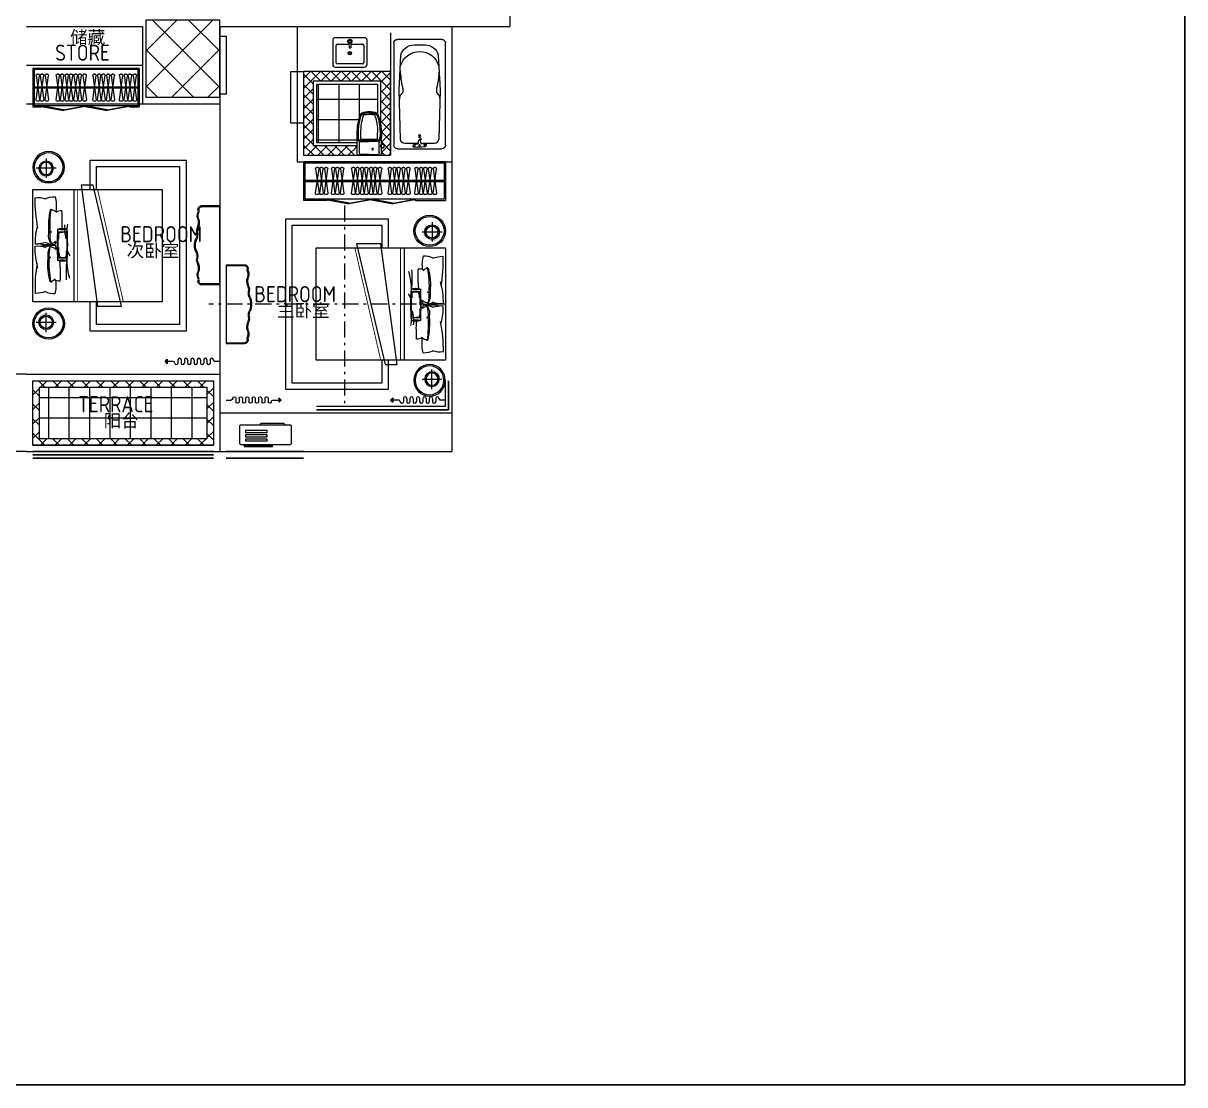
# Model space of a CAD drawing. Extents: x 25752 to 73233, y 27827 to 61602.
# Drawn here: x 55211 to 73233, y 27827 to 44307 of the extents above; entities that cross this region are included whole.
import ezdxf

# ---------------------------------------------------------------- set-up
doc = ezdxf.new("R2010")
doc.units = 0
doc.header["$LTSCALE"] = 1000
doc.header["$MEASUREMENT"] = 0
doc.linetypes.add('SMCENTER', pattern=[0.45, 0.25, -0.08, 0.04, -0.08])
for name, color, linetype, lineweight in [('DIM-CL', 13, 'SMCENTER', 5), ('DOTE', 1, 'Continuous', 5), ('家具', 34, 'Continuous', 9), ('看线', 5, 'Continuous', 9), ('配景图块－家具立面', 252, 'Continuous', 9), ('铺地', 8, 'Continuous', 5), ('陈设', 31, 'Continuous', 5)]:
    doc.layers.add(name, color=color, linetype=linetype, lineweight=lineweight)
for name, color, linetype in [('PUB_TEXT', 7, 'Continuous'), ('WINDOW', 4, 'Continuous'), ('栏杆', 55, 'Continuous'), ('窗帘', 8, 'Continuous')]:
    doc.layers.add(name, color=color, linetype=linetype)
doc.styles.get("Standard").update_dxf_attribs({"font": 'gbenor.shx', "bigfont": 'gbcbig.shx'})

# ---------------------------------------------------------------- blocks, each defined once
blk = doc.blocks.new('A$C18D436A6')
at = {"layer": '家具'}
for p, q in [((0, 744), (0, 56)), ((1644, 800), (56, 800)), ((1700, 56), (1700, 744)), ((246, 689), (789, 717)), ((477, 703), (496, 701)), ((496, 701), (515, 700)), ((515, 700), (534, 698)), ((534, 698), (553, 696)), ((553, 696), (572, 694)), ((572, 694), (590, 692)), ((590, 692), (606, 691)), ((606, 691), (621, 689)), ((621, 689), (634, 687)), ((634, 687), (646, 686)), ((646, 686), (656, 684)), ((656, 684), (665, 683)), ((665, 683), (673, 682)), ((673, 682), (680, 680)), ((680, 680), (687, 679)), ((687, 679), (693, 678)), ((693, 678), (699, 676)), ((699, 676), (705, 675)), ((705, 675), (710, 674)), ((710, 674), (716, 672)), ((716, 672), (722, 671)), ((722, 671), (727, 670)), ((727, 670), (733, 668)), ((733, 668), (739, 667)), ((739, 667), (745, 666)), ((745, 666), (751, 665)), ((751, 665), (758, 663)), ((758, 663), (764, 663)), ((764, 663), (771, 662)), ((771, 662), (777, 661)), ((777, 661), (783, 660)), ((783, 660), (788, 660)), ((788, 660), (794, 660)), ((789, 717), (1552, 696)), ((794, 660), (799, 660)), ((799, 660), (803, 660)), ((803, 660), (807, 661)), ((807, 661), (812, 661)), ((812, 661), (816, 662)), ((816, 662), (819, 663)), ((819, 663), (823, 665)), ((823, 665), (826, 666)), ((826, 666), (830, 668)), ((830, 668), (833, 670)), ((833, 670), (836, 672)), ((836, 672), (840, 674)), ((840, 674), (843, 676)), ((843, 676), (845, 679)), ((845, 679), (848, 681)), ((848, 681), (851, 683)), ((851, 683), (853, 686)), ((853, 686), (856, 688)), ((856, 688), (858, 691)), ((858, 691), (860, 693)), ((860, 693), (863, 695)), ((863, 695), (865, 697)), ((865, 697), (867, 699)), ((867, 699), (870, 701)), ((870, 701), (872, 702)), ((872, 702), (875, 704)), ((875, 704), (878, 705)), ((878, 705), (881, 706)), ((881, 706), (885, 707)), ((885, 707), (890, 708)), ((890, 708), (895, 709)), ((895, 709), (901, 710)), ((901, 710), (908, 711)), ((908, 711), (915, 712)), ((915, 712), (922, 713)), ((922, 713), (927, 714)), ((1615, 630), (1615, 422)), ((87, 316), (87, 484)), ((1610, 421), (1565, 414)), ((1610, 379), (1565, 386)), ((1615, 378), (1615, 310)), ((1629, 479), (1620, 430)), ((1629, 321), (1620, 370)), ((1668, 479), (1672, 433)), ((1668, 321), (1672, 367)), ((1615, 310), (1615, 170)), ((56, 0), (1644, 0)), ((789, 83), (246, 111)), ((477, 97), (496, 99)), ((496, 99), (515, 100)), ((515, 100), (534, 102)), ((534, 102), (553, 104)), ((553, 104), (572, 106)), ((572, 106), (590, 108)), ((590, 108), (606, 109)), ((606, 109), (621, 111)), ((621, 111), (634, 113)), ((634, 113), (646, 114)), ((646, 114), (656, 116)), ((656, 116), (665, 117)), ((665, 117), (673, 118)), ((673, 118), (680, 120)), ((680, 120), (687, 121)), ((687, 121), (693, 122)), ((693, 122), (699, 124)), ((699, 124), (705, 125)), ((705, 125), (710, 126)), ((710, 126), (716, 128)), ((716, 128), (722, 129)), ((722, 129), (727, 130)), ((727, 130), (733, 132)), ((733, 132), (739, 133)), ((739, 133), (745, 134)), ((745, 134), (751, 135)), ((751, 135), (758, 137)), ((758, 137), (764, 137)), ((764, 137), (771, 138)), ((771, 138), (777, 139)), ((777, 139), (783, 140)), ((783, 140), (788, 140)), ((788, 140), (794, 140)), ((1552, 104), (789, 83)), ((794, 140), (799, 140)), ((799, 140), (803, 140)), ((803, 140), (807, 139)), ((807, 139), (812, 139)), ((812, 139), (816, 138)), ((816, 138), (819, 137)), ((819, 137), (823, 135)), ((823, 135), (826, 134)), ((826, 134), (830, 132)), ((830, 132), (833, 130)), ((833, 130), (836, 128)), ((836, 128), (840, 126)), ((840, 126), (843, 124)), ((843, 124), (845, 121)), ((845, 121), (848, 119)), ((848, 119), (851, 117)), ((851, 117), (853, 114)), ((853, 114), (856, 112)), ((856, 112), (858, 109)), ((858, 109), (860, 107)), ((860, 107), (863, 105)), ((863, 105), (865, 103)), ((865, 103), (867, 101)), ((867, 101), (870, 99)), ((870, 99), (872, 98)), ((872, 98), (875, 96)), ((875, 96), (878, 95)), ((878, 95), (881, 94)), ((881, 94), (885, 93)), ((885, 93), (890, 92)), ((890, 92), (895, 91)), ((895, 91), (901, 90)), ((901, 90), (908, 89)), ((908, 89), (915, 88)), ((915, 88), (922, 87)), ((922, 87), (930, 86))]:
    blk.add_line(p, q, dxfattribs=at)
at = {"layer": '家具', "extrusion": (0, 0, -1)}
for centre, major_axis, ratio, start_param, end_param in [((56, 744), (-39.3, 39.3), 1, 5.497787, 7.068583), ((1644, 744), (-39.3, 39.3), 1, 0.785398, 2.356194), ((293, 489), (146, 146), 1, 3.903197, 5.265605), ((496, 400), (217, 217), 1, 2.629137, 5.235341), ((1548, 630), (47.1, 47.1), 1, -0.731818, 0.785398), ((1503, 400), (13.8, 13.8), 1, 0.785398, 7.068583), ((1503, 400), (-9.08, 9.08), 1, 2.356194491028735, 8.63937979820832), ((1565, 400), (-23.9, 23.9), 0.303715, 4.417527, 7.55912), ((1609, 432), (-7.86, 7.86), 1, 2.534465, 3.783051), ((1609, 369), (-7.86, 7.86), 1, 0.929338, 2.177924), ((1648, 479), (-22.6, 22.6), 0.479781, -1.123455, 2.018138), ((1648, 479), (9.87, 9.87), 1, 0.785398, 7.068583), ((1646, 400), (7.76, 7.76), 1, 0.785398, 7.068583), ((1340, 400), (236, 236), 1, 0.686314, 0.884483), ((293, 311), (146, 146), 1, 2.588377, 3.950784), ((1648, 321), (-22.6, 22.6), 0.479781, 2.018138, 5.159731), ((1648, 321), (9.87, 9.87), 1, 0.785398, 7.068583), ((56, 56), (-39.3, 39.3), 1, 3.926991, 5.497787), ((1548, 170), (-47.1, 47.1), 1, 2.356194, 3.873411), ((1644, 56), (-39.3, 39.3), 1, 2.356194, 3.926991)]:
    blk.add_ellipse(centre, major_axis=major_axis, ratio=ratio, start_param=start_param, end_param=end_param, dxfattribs=at)
blk = doc.blocks.new('dfdsf')
at = {"layer": '家具'}
for p, q in [((-6119, -27345), (-6119, -27726)), ((-5626, -27307), (-6081, -27307)), ((-5588, -27726), (-5588, -27345)), ((-6081, -27765), (-5626, -27765))]:
    blk.add_line(p, q, dxfattribs=at)
at = {"layer": '家具', "color": 8}
for p, q in [((-5872, -27364), (-5886, -27364)), ((-5867, -27351), (-5876, -27341)), ((-5867, -27377), (-5876, -27387)), ((-5870, -27392), (-5866, -27466)), ((-5854, -27345), (-5854, -27332)), ((-5854, -27383), (-5854, -27396)), ((-5837, -27392), (-5841, -27466)), ((-5831, -27341), (-5840, -27350)), ((-5831, -27387), (-5840, -27377)), ((-5835, -27364), (-5821, -27364)), ((-6068, -27695), (-6068, -27428)), ((-6049, -27409), (-5869, -27409)), ((-5866, -27466), (-5841, -27466)), ((-5838, -27409), (-5658, -27409)), ((-5639, -27428), (-5639, -27695)), ((-5658, -27714), (-6049, -27714))]:
    blk.add_line(p, q, dxfattribs=at)
for centre, radius in [((-5854, -27364), 32.3), ((-5854, -27364), 18.8), ((-5855, -27549), 25.4), ((-5855, -27549), 16)]:
    blk.add_circle(centre, radius, dxfattribs=at)
at = {"layer": '家具'}
for centre, start, end in [((-6081, -27345), 90, 180), ((-5626, -27345), 0, 90), ((-6081, -27726), 180, 270), ((-5626, -27726), 270, 0)]:
    blk.add_arc(centre, 38.1, start, end, dxfattribs=at)
at = {"layer": '家具', "color": 8}
for centre, start, end in [((-6049, -27428), 90, 180), ((-5658, -27428), 0, 90), ((-6049, -27695), 180, 270), ((-5658, -27695), 270, 0)]:
    blk.add_arc(centre, 19.1, start, end, dxfattribs=at)
blk = doc.blocks.new('A$C37A63D83')
at = {"layer": '家具', "color": 8}
for p, q in [((152, 636), (128, 636)), ((136, 660), (323, 660)), ((229, 660), (136, 660)), ((162, 636), (152, 636)), ((162, 636), (229, 636)), ((297, 636), (229, 636)), ((297, 636), (307, 636)), ((307, 636), (331, 636)), ((49, 230), (49, 316)), ((49, 230), (229, 230)), ((49, 230), (91, 212)), ((54, 279), (54, 280)), ((63, 275), (58, 275)), ((63, 253), (63, 275)), ((76, 36), (76, 198)), ((81, 235), (229, 235)), ((91, 212), (229, 212)), ((99, 250), (99, 356)), ((99, 221), (229, 221)), ((229, 247), (103, 247)), ((111, 247), (229, 247)), ((229, 247), (356, 247)), ((348, 247), (229, 247)), ((378, 235), (229, 235)), ((409, 230), (229, 230)), ((360, 221), (229, 221)), ((368, 212), (229, 212)), ((360, 250), (360, 356)), ((409, 230), (368, 212)), ((382, 36), (382, 198)), ((396, 253), (396, 275)), ((396, 275), (400, 275)), ((38, 172), (42, 172)), ((38, 118), (42, 118)), ((40, 153), (40, 162)), ((40, 137), (40, 146)), ((40, 121), (40, 130)), ((49, 125), (49, 165)), ((229, 14), (99, 14)), ((229, 14), (360, 14))]:
    blk.add_line(p, q, dxfattribs=at)
at = {"layer": '家具'}
for p, q in [((40, 170), (40, 275)), ((405, 279), (405, 280)), ((409, 230), (409, 316)), ((418, 23), (418, 275)), ((0, 125), (0, 165)), ((38, 172), (7, 172)), ((38, 118), (7, 118)), ((40, 23), (40, 122)), ((229, 0), (63, 0)), ((229, 0), (396, 0))]:
    blk.add_line(p, q, dxfattribs=at)
at = {"layer": '家具', "color": 8}
blk.add_circle((176, 95), 11.4, dxfattribs=at)
at = {"layer": '家具'}
for centre, radius, start, end in [((979, 321), 939, 160.4627, 171.8238), ((107, 630), 13.5, 147.2649, 160.4629), ((159, 597), 75.7, 123.7473, 147.2649), ((217, 423), 257, 87.121, 112.8427), ((242, 423), 257, 67.1573, 92.879), ((300, 597), 75.7, 32.7351, 56.2527), ((346, 630), 13.5, 21.3401, 45.0457), ((352, 630), 13.5, 19.5371, 32.7351), ((-520, 321), 939, 8.1773, 19.5371), ((7035, 15), 7000, 176.3999, 177.8752), ((-6576, 15), 7000, 2.1248, 3.6001), ((7, 165), 7.2, 90, 180), ((7, 125), 7.2, 180, 270), ((63, 23), 22.5, 180, 270), ((396, 23), 22.5, 270, 0)]:
    blk.add_arc(centre, radius, start, end, dxfattribs=at)
at = {"layer": '家具', "color": 8}
for centre, radius, start, end in [((824, 353), 776, 158.6599, 172.4763), ((942, 340), 881, 161.7059, 184.2897), ((933, 353), 834, 161.5027, 179.8181), ((113, 630), 13.5, 134.9543, 158.6599), ((347, 396), 344, 131.9223, 134.9543), ((130, 611), 25.3, 94.6124, 166.2529), ((138, 626), 34, 87.4207, 128.0687), ((159, 612), 18, 109.1813, 161.5027), ((214, 386), 250, 86.5925, 104.1516), ((245, 386), 250, 75.8484, 93.4075), ((300, 612), 18, 18.4973, 70.8187), ((-474, 353), 834, 0.1819, 18.4973), ((321, 626), 34, 51.9313, 92.5793), ((329, 611), 25.3, 13.7471, 85.3876), ((112, 396), 344, 45.0457, 48.0777), ((-483, 340), 881, 355.7103, 18.2941), ((-365, 353), 776, 7.5237, 21.3401), ((545, 367), 499, 169.8851, 189.9823), ((-86, 367), 499, 350.0177, 10.1149), ((58, 279), 4.5, 180, 270), ((81, 253), 18, 180, 270), ((99, 198), 22.5, 90, 180), ((103, 250), 3.6, 180, 270), ((356, 250), 3.6, 270, 0), ((360, 198), 22.5, 0, 90), ((378, 253), 18, 270, 0), ((400, 279), 4.5, 270, 0), ((42, 165), 7.2, 0, 90), ((42, 125), 7.2, 270, 0), ((99, 36), 22.5, 180, 270), ((360, 36), 22.5, 270, 0)]:
    blk.add_arc(centre, radius, start, end, dxfattribs=at)
blk = doc.blocks.new('rytwy')
at = {"layer": '家具'}
for p, q in [((137162, 4082), (139362, 4082)), ((137162, 4082), (137162, 3482)), ((137162, 4062), (139342, 4062)), ((137182, 4062), (137182, 3502)), ((139342, 4062), (139342, 3502)), ((139362, 4082), (139362, 3502)), ((137627, 3482), (137162, 3482)), ((137182, 3502), (139342, 3502)), ((137627, 3482), (137627, 3502)), ((138993, 3502), (138993, 3482)), ((138993, 3482), (139362, 3482)), ((139362, 3503), (139362, 3482))]:
    blk.add_line(p, q, dxfattribs=at)
at = {"layer": '家具', "color": 8}
for p, q in [((137351, 3595), (137297, 3970)), ((137351, 3970), (137297, 3595)), ((137317, 3992), (137332, 3992)), ((137426, 3595), (137372, 3970)), ((137426, 3970), (137372, 3595)), ((137392, 3992), (137406, 3992)), ((137499, 3595), (137445, 3970)), ((137499, 3970), (137445, 3595)), ((137465, 3992), (137479, 3992)), ((137564, 3595), (137510, 3970)), ((137564, 3970), (137510, 3595)), ((137530, 3992), (137544, 3992)), ((137637, 3595), (137583, 3970)), ((137637, 3970), (137583, 3595)), ((137603, 3992), (137617, 3992)), ((137764, 3595), (137710, 3970)), ((137764, 3970), (137710, 3595)), ((137730, 3992), (137744, 3992)), ((137839, 3595), (137785, 3970)), ((137839, 3970), (137785, 3595)), ((137804, 3992), (137819, 3992)), ((137912, 3595), (137858, 3970)), ((137912, 3970), (137858, 3595)), ((137878, 3992), (137892, 3992)), ((137977, 3595), (137923, 3970)), ((137977, 3970), (137923, 3595)), ((137942, 3992), (137957, 3992)), ((138050, 3595), (137996, 3970)), ((138050, 3970), (137996, 3595)), ((138016, 3992), (138030, 3992)), ((138203, 3595), (138149, 3970)), ((138203, 3970), (138149, 3595)), ((138169, 3992), (138183, 3992)), ((138277, 3595), (138223, 3970)), ((138277, 3970), (138223, 3595)), ((138242, 3992), (138257, 3992)), ((138341, 3595), (138287, 3970)), ((138341, 3970), (138287, 3595)), ((138307, 3992), (138321, 3992)), ((138415, 3595), (138361, 3970)), ((138415, 3970), (138361, 3595)), ((138380, 3992), (138395, 3992)), ((138479, 3595), (138425, 3970)), ((138479, 3970), (138425, 3595)), ((138445, 3992), (138459, 3992)), ((138553, 3595), (138499, 3970)), ((138553, 3970), (138499, 3595)), ((138518, 3992), (138533, 3992)), ((138617, 3595), (138563, 3970)), ((138617, 3970), (138563, 3595)), ((138583, 3992), (138597, 3992)), ((138790, 3595), (138737, 3970)), ((138790, 3970), (138737, 3595)), ((138756, 3992), (138771, 3992)), ((138864, 3595), (138810, 3970)), ((138864, 3970), (138810, 3595)), ((138830, 3992), (138844, 3992)), ((138928, 3595), (138874, 3970)), ((138928, 3970), (138874, 3595)), ((138894, 3992), (138909, 3992)), ((139038, 3595), (138984, 3970)), ((139038, 3970), (138984, 3595)), ((139004, 3992), (139018, 3992)), ((139111, 3595), (139057, 3970)), ((139111, 3970), (139057, 3595)), ((139077, 3992), (139092, 3992)), ((139176, 3595), (139122, 3970)), ((139176, 3970), (139122, 3595)), ((139142, 3992), (139156, 3992)), ((137182, 3792), (139342, 3792)), ((137182, 3772), (139342, 3772)), ((137317, 3572), (137332, 3572)), ((137392, 3572), (137406, 3572)), ((137465, 3572), (137479, 3572)), ((137530, 3572), (137544, 3572)), ((137603, 3572), (137617, 3572)), ((137730, 3572), (137744, 3572)), ((137804, 3572), (137819, 3572)), ((137878, 3572), (137892, 3572)), ((137942, 3572), (137957, 3572)), ((138016, 3572), (138030, 3572)), ((138169, 3572), (138183, 3572)), ((138242, 3572), (138257, 3572)), ((138307, 3572), (138321, 3572)), ((138380, 3572), (138395, 3572)), ((138445, 3572), (138459, 3572)), ((138518, 3572), (138533, 3572)), ((138583, 3572), (138597, 3572)), ((138756, 3572), (138771, 3572)), ((138830, 3572), (138844, 3572)), ((138894, 3572), (138909, 3572)), ((139004, 3572), (139018, 3572)), ((139077, 3572), (139092, 3572)), ((139142, 3572), (139156, 3572))]:
    blk.add_line(p, q, dxfattribs=at)
at = {"layer": '家具'}
for points in [[(137633, 3492), (137973, 3429), (137975, 3439), (137635, 3502)], [(138313, 3492), (137973, 3429), (137972, 3439), (138312, 3502)], [(138313, 3493), (138653, 3430), (138655, 3439), (138315, 3502)], [(138993, 3493), (138653, 3430), (138652, 3439), (138992, 3502)]]:
    blk.add_lwpolyline(points, close=True, dxfattribs=at)
at = {"layer": '家具', "color": 8}
for centre, start, end in [((137317, 3972), 90, 187.5946), ((137332, 3972), 352.4054, 90), ((137392, 3972), 90, 187.5946), ((137406, 3972), 352.4054, 90), ((137465, 3972), 90, 187.5946), ((137479, 3972), 352.4054, 90), ((137530, 3972), 90, 187.5946), ((137544, 3972), 352.4054, 90), ((137603, 3972), 90, 187.5946), ((137617, 3972), 352.4054, 90), ((137730, 3972), 90, 187.5946), ((137744, 3972), 352.4054, 90), ((137804, 3972), 90, 187.5946), ((137819, 3972), 352.4054, 90), ((137878, 3972), 90, 187.5946), ((137892, 3972), 352.4054, 90), ((137942, 3972), 90, 187.5946), ((137957, 3972), 352.4054, 90), ((138016, 3972), 90, 187.5946), ((138030, 3972), 352.4054, 90), ((138169, 3972), 90, 187.5946), ((138183, 3972), 352.4054, 90), ((138242, 3972), 90, 187.5946), ((138257, 3972), 352.4054, 90), ((138307, 3972), 90, 187.5946), ((138321, 3972), 352.4054, 90), ((138380, 3972), 90, 187.5946), ((138395, 3972), 352.4054, 90), ((138445, 3972), 90, 187.5946), ((138459, 3972), 352.4054, 90), ((138518, 3972), 90, 187.5946), ((138533, 3972), 352.4054, 90), ((138583, 3972), 90, 187.5946), ((138597, 3972), 352.4054, 90), ((138756, 3972), 90, 187.5946), ((138771, 3972), 352.4054, 90), ((138830, 3972), 90, 187.5946), ((138844, 3972), 352.4054, 90), ((138894, 3972), 90, 187.5946), ((138909, 3972), 352.4054, 90), ((139004, 3972), 90, 187.5946), ((139018, 3972), 352.4054, 90), ((139077, 3972), 90, 187.5946), ((139092, 3972), 352.4054, 90), ((139142, 3972), 90, 187.5946), ((139156, 3972), 352.4054, 90), ((137317, 3592), 172.4054, 270), ((137332, 3592), 270, 7.5946), ((137392, 3592), 172.4054, 270), ((137406, 3592), 270, 7.5946), ((137465, 3592), 172.4054, 270), ((137479, 3592), 270, 7.5946), ((137530, 3592), 172.4054, 270), ((137544, 3592), 270, 7.5946), ((137603, 3592), 172.4054, 270), ((137617, 3592), 270, 7.5946), ((137730, 3592), 172.4054, 270), ((137744, 3592), 270, 7.5946), ((137804, 3592), 172.4054, 270), ((137819, 3592), 270, 7.5946), ((137878, 3592), 172.4054, 270), ((137892, 3592), 270, 7.5946), ((137942, 3592), 172.4054, 270), ((137957, 3592), 270, 7.5946), ((138016, 3592), 172.4054, 270), ((138030, 3592), 270, 7.5946), ((138169, 3592), 172.4054, 270), ((138183, 3592), 270, 7.5946), ((138242, 3592), 172.4054, 270), ((138257, 3592), 270, 7.5946), ((138307, 3592), 172.4054, 270), ((138321, 3592), 270, 7.5946), ((138380, 3592), 172.4054, 270), ((138395, 3592), 270, 7.5946), ((138445, 3592), 172.4054, 270), ((138459, 3592), 270, 7.5946), ((138518, 3592), 172.4054, 270), ((138533, 3592), 270, 7.5946), ((138583, 3592), 172.4054, 270), ((138597, 3592), 270, 7.5946), ((138756, 3592), 172.4054, 270), ((138771, 3592), 270, 7.5946), ((138830, 3592), 172.4054, 270), ((138844, 3592), 270, 7.5946), ((138894, 3592), 172.4054, 270), ((138909, 3592), 270, 7.5946), ((139004, 3592), 172.4054, 270), ((139018, 3592), 270, 7.5946), ((139077, 3592), 172.4054, 270), ((139092, 3592), 270, 7.5946), ((139142, 3592), 172.4054, 270), ((139156, 3592), 270, 7.5946)]:
    blk.add_arc(centre, 20, start, end, dxfattribs=at)
blk = doc.blocks.new('retgqertgqwer')
at = {"layer": '陈设'}
h = blk.add_hatch(dxfattribs=at)
h.set_pattern_fill('DOTS', color=8, scale=157.35808, style=0)
h.set_pattern_definition([(270, (123323.228, -17399.964), (-10.3511467, -5.1755733), [0, -10.3511467])])
edge = h.paths.add_edge_path()
edge.add_ellipse((145413, -12956), major_axis=(-212, 212), ratio=1, start_angle=-37.6879, end_angle=-32.3813)
edge.add_ellipse((151086, -12464), major_axis=(-13, 5742), ratio=1, start_angle=87.8471, end_angle=91.8454, ccw=False)
edge.add_ellipse((145419, -11935), major_axis=(-236, 236), ratio=1, start_angle=122.6095, end_angle=129.5599)
edge.add_ellipse((146259, -12492), major_axis=(636, 636), ratio=1, start_angle=120.5964, end_angle=145.634)
edge = h.paths.add_edge_path()
edge.add_ellipse((145419, -11935), major_axis=(-236, 236), ratio=1, start_angle=142.5123, end_angle=147.3333)
edge.add_ellipse((141441, -12464), major_axis=(2868, 2868), ratio=1, start_angle=312.1605, end_angle=317.8644, ccw=False)
edge.add_ellipse((145413, -12956), major_axis=(-212, 212), ratio=1, start_angle=-60.0043, end_angle=-56.914)
edge.add_ellipse((143962, -12510), major_axis=(1075, 1075), ratio=1, start_angle=309.2793, end_angle=324.2117)
at = {"layer": '陈设', "linetype": 'Continuous'}
for p, q in [((145710, -13393), (145964, -11515)), ((146338, -11515), (145897, -13393)), ((145964, -11515), (146338, -11515)), ((144962, -11582), (144962, -13326)), ((146967, -11582), (144962, -11582)), ((145603, -11582), (145603, -13326)), ((146967, -13326), (146967, -11582)), ((144962, -13326), (146967, -13326)), ((145897, -13393), (145710, -13393))]:
    blk.add_line(p, q, dxfattribs=at)
at = {"layer": '陈设', "linetype": 'Continuous', "const_width": 13.4}
for points in [[(145657, -11582), (145657, -13326)], [(145964, -13326), (146365, -11582)]]:
    blk.add_lwpolyline(points, dxfattribs=at)
at = {"layer": '陈设'}
for centre, radius, start, end in [((147080, -11806), 2080, 177.3911, 190.2562), ((144986, -12269), 558, 72.1088, 88.3175), ((145285, -11948), 246, 85.9418, 121.1419), ((144760, -11841), 559, 352.5716, 14.2519), ((146526, -12167), 1311, 167.8101, 184.1782), ((146149, -12157), 955, 164.1523, 185.8658), ((145144, -12103), 234, 46.1351, 60.2564), ((145401, -12183), 283, 94.0055, 112.6452), ((143384, -12021), 2000, 354.4988, 3.4635), ((147304, -12049), 1823, 175.977, 185.4715), ((146849, -12278), 1359, 165.6108, 178.6725), ((146260, -12431), 1263, 165.0393, 180.6379), ((145518, -12302), 322, 171.6397, 203.4317), ((151086, -12464), 5742, 177.5887, 182.4113), ((145419, -12369), 162, 64.4578, 115.5369), ((145419, -11808), 421, 260.4483, 279.5465), ((141441, -12464), 4055, 356.5849, 3.4151), ((145199, -11908), 550, 248.4799, 248.4982), ((145043, -12148), 301, 261.1639, 292.7111), ((145291, -12121), 341, 245.2223, 272.631), ((145221, -12229), 33, 236.7439, 267.2171), ((145629, -12316), 413, 172.5992, 197.4476), ((145240, -12251), 24, 208.4301, 275.5644), ((145231, -12320), 114, 277.552, 322.3922), ((144680, -12313), 644, 346.6802, 352.0805), ((145396, -12241), 179, 241.9089, 253.2624), ((145419, -11935), 334, 257.4784, 282.4528), ((145696, -12423), 202, 140.4651, 174.4241), ((145707, -12530), 707, 175.5432, 197.6349), ((144986, -13033), 558, 72.1088, 88.3175), ((145154, -12863), 399, 78.5548, 105.4297), ((145199, -11908), 550, 257.8027, 273.9996), ((145285, -12712), 246, 85.9418, 121.1419), ((145415, -12603), 209, 145.7395, 192.4473), ((145532, -12610), 304, 154.5503, 188.6278), ((145156, -12692), 234, 46.1351, 60.2564), ((144760, -12605), 559, 10.009, 14.2519), ((145413, -12772), 283, 103.9578, 112.6452), ((146089, -12720), 632, 165.3562, 185.1777), ((146533, -12602), 1046, 177.4989, 190.0201), ((147424, -13177), 2427, 169.2238, 180.4702), ((146525, -12743), 1317, 175.8512, 191.5283), ((145233, -12623), 33, 236.7439, 267.2171), ((146918, -12764), 1690, 176.3374, 188.6018), ((145252, -12644), 24, 208.4301, 275.5644), ((145413, -12956), 300, 74.8235, 102.7689), ((145419, -13176), 475, 81.577, 98.4622), ((145419, -12550), 171, 245.8747, 294.1645), ((142559, -12833), 2853, 356.7235, 2.2652), ((145243, -12896), 114, 277.552, 322.3922), ((145408, -12818), 179, 241.9089, 270.0684), ((144680, -13065), 644, 346.6802, 7.4046), ((145043, -12899), 301, 261.1639, 292.7111), ((145291, -12872), 341, 245.2223, 272.631)]:
    blk.add_arc(centre, radius, start, end, dxfattribs=at)
at = {"layer": '陈设', "color": 8}
for centre, radius, start, end in [((145419, -11808), 425, 260.4483, 279.5465), ((145419, -11935), 330, 257.4784, 282.4528), ((145413, -12956), 296, 74.8235, 102.7689), ((145419, -13176), 479, 81.577, 98.4622)]:
    blk.add_arc(centre, radius, start, end, dxfattribs=at)
at = {"layer": '陈设'}
for points, knots in [([(145231, -11896), (145235, -11893), (145241, -11886), (145252, -11893), (145257, -11897), (145260, -11900)], [0, 0, 0, 0, 12.892248, 21.593346, 32.835114, 32.835114, 32.835114, 32.835114]), ([(145223, -12430), (145224, -12434), (145228, -12441), (145240, -12439), (145244, -12434), (145246, -12432)], [0, 0, 0, 0, 10.960058, 20.752304, 28.699542, 28.699542, 28.699542, 28.699542]), ([(145243, -12486), (145246, -12482), (145252, -12475), (145263, -12482), (145269, -12487), (145272, -12489)], [0, 0, 0, 0, 12.892248, 21.593346, 32.835114, 32.835114, 32.835114, 32.835114]), ([(145235, -13006), (145236, -13011), (145239, -13018), (145251, -13016), (145256, -13011), (145258, -13009)], [0, 0, 0, 0, 10.960058, 20.752304, 28.699542, 28.699542, 28.699542, 28.699542])]:
    blk.add_open_spline(points, degree=3, knots=knots, dxfattribs=at)
blk = doc.blocks.new('gui-13')
at = {"layer": '陈设', "color": 31}
for p, q in [((-851, 0), (851, 0)), ((-851, 0), (-851, -395)), ((851, 0), (851, -395))]:
    blk.add_line(p, q, dxfattribs=at)
at = {"layer": '陈设', "color": 8}
for p, q in [((-832, 0), (-832, -392)), ((832, 0), (832, -392))]:
    blk.add_line(p, q, dxfattribs=at)
at = {"layer": '陈设', "color": 31}
for centre, radius, start, end in [((-775, -395), 76, 179.9775, 297.9622), ((-638, -249), 236, 244.7424, 281.4576), ((-497, -771), 306, 72.2765, 108.0394), ((-461, -733), 260, 59.0009, 77.1514), ((-242, -728), 234, 67.5902, 111.3737), ((242, -728), 234, 68.6263, 112.4098), ((461, -733), 260, 102.8486, 120.9991), ((497, -771), 306, 71.9606, 107.7235), ((638, -249), 236, 258.5424, 295.2576), ((775, -395), 76, 242.0378, 0.0225), ((0, -176), 369, 245.4498, 294.5502)]:
    blk.add_arc(centre, radius, start, end, dxfattribs=at)
at = {"layer": '陈设', "color": 8}
for centre, radius, start, end in [((-772, -388), 60.9, 183.3748, 301.4929), ((-633, -232), 234, 242.9417, 289.8548), ((-491, -713), 268, 73.9479, 103.6165), ((-491, -796), 349, 61.2124, 77.7108), ((-237, -743), 267, 70.8722, 108.6815), ((0, -177), 348, 244.4926, 295.5074), ((237, -743), 267, 71.3185, 109.1278), ((491, -796), 349, 102.2892, 118.7876), ((491, -713), 268, 76.3835, 106.0521), ((633, -232), 234, 250.1452, 297.0583), ((772, -388), 60.9, 238.5071, 356.6252)]:
    blk.add_arc(centre, radius, start, end, dxfattribs=at)
blk = doc.blocks.new('nighttable-03')
at = {"layer": '陈设'}
for p, q in [((-189, 0), (189, 0)), ((0, -193), (0, 193))]:
    blk.add_line(p, q, dxfattribs=at)
at = {"layer": '陈设', "color": 8}
for p, q in [((-57, 103), (-57, 103)), ((-49, 119), (-49, 119)), ((-33, 119), (-33, 119)), ((-25, 135), (-25, 135)), ((-17, 119), (-17, 119)), ((-9, 135), (-9, 135)), ((-1, 151), (-1, 151)), ((-1, 119), (-1, 119)), ((7, 135), (7, 135)), ((15, 151), (15, 151)), ((15, 119), (15, 119)), ((23, 135), (23, 135)), ((31, 151), (31, 151)), ((31, 119), (31, 119)), ((39, 135), (39, 135)), ((47, 151), (47, 151)), ((47, 119), (47, 119)), ((55, 135), (55, 135)), ((62, 151), (62, 151)), ((62, 119), (62, 119)), ((70, 135), (70, 135)), ((70, 103), (70, 103)), ((78, 151), (78, 151)), ((78, 119), (78, 119)), ((86, 135), (86, 135)), ((86, 103), (86, 103)), ((94, 151), (94, 151)), ((94, 119), (94, 119)), ((94, 87), (94, 87)), ((102, 135), (102, 135)), ((102, 103), (102, 103)), ((102, 71), (102, 71)), ((110, 119), (110, 119)), ((110, 87), (110, 87)), ((110, 56), (110, 56)), ((118, 135), (118, 135)), ((118, 103), (118, 103)), ((118, 71), (118, 71)), ((118, 40), (118, 40)), ((126, 119), (126, 119)), ((126, 87), (126, 87)), ((126, 56), (126, 56)), ((126, 24), (126, 24)), ((134, 103), (134, 103)), ((134, 71), (134, 71)), ((134, 40), (134, 40)), ((134, 8), (134, 8)), ((142, 87), (142, 87)), ((142, 56), (142, 56)), ((142, 24), (142, 24)), ((150, 103), (150, 103)), ((150, 71), (150, 71)), ((150, 40), (150, 40)), ((150, 8), (150, 8)), ((158, 87), (158, 87)), ((158, 56), (158, 56)), ((158, 24), (158, 24)), ((166, 71), (166, 71)), ((166, 40), (166, 40)), ((166, 8), (166, 8)), ((174, 56), (174, 56)), ((174, 24), (174, 24)), ((62, -103), (62, -103)), ((86, -87), (86, -87)), ((102, -87), (102, -87)), ((110, -71), (110, -71)), ((118, -56), (118, -56)), ((126, -8), (126, -8)), ((126, -40), (126, -40)), ((126, -71), (126, -71)), ((134, -24), (134, -24)), ((134, -56), (134, -56)), ((142, -8), (142, -8)), ((142, -40), (142, -40)), ((150, -24), (150, -24)), ((150, -56), (150, -56)), ((158, -8), (158, -8)), ((158, -40), (158, -40)), ((166, -24), (166, -24)), ((174, -8), (174, -8))]:
    blk.add_line(p, q, dxfattribs=at)
at = {"layer": '陈设'}
for centre, radius in [((-19, -47), 305), ((4, 0), 142)]:
    blk.add_circle(centre, radius, dxfattribs=at)
at = {"layer": '陈设', "color": 8}
for centre, radius in [((-19, -47), 279), ((4, 0), 117)]:
    blk.add_circle(centre, radius, dxfattribs=at)
blk = doc.blocks.new('54TYW45Y4')
at = {"layer": '陈设'}
blk.add_lwpolyline([(157787, 28700), (157787, 28246), (156197, 28246), (156197, 30899), (157787, 30899), (157787, 30444)], dxfattribs=at)
at = {"layer": '陈设', "color": 8}
blk.add_lwpolyline([(157687, 28700), (157687, 28346), (156297, 28346), (156297, 30799), (157687, 30799), (157687, 30444)], dxfattribs=at)
at = {"layer": '家具', "xscale": -1}
blk.add_blockref('retgqertgqwer', (303635, 42026), dxfattribs=at)
at = {"layer": '配景图块－家具立面', "color": 8, "extrusion": (0, 0, -1), "xscale": -0.8000000000320142, "yscale": 0.8000000000465661, "zscale": -0.8, "rotation": 90}
blk.add_blockref('nighttable-03', (-158467, 30694), dxfattribs=at)
at = {"layer": '配景图块－家具立面', "color": 8, "xscale": -0.8000000000320142, "yscale": 0.8000000000465661, "zscale": 0.8, "rotation": 270}
blk.add_blockref('nighttable-03', (158466, 28405), dxfattribs=at)
blk = doc.blocks.new('A$C50400A6F')
at = {"layer": '家具'}
blk.add_hatch(color=256, dxfattribs=at).paths.add_polyline_path([(815, 15), (815, 85), (850, 50)])
for p, q in [((0, 50), (75, 50)), ((100, 25), (100, 25)), ((150, 25), (150, 75)), ((200, 25), (200, 75)), ((250, 25), (250, 75)), ((300, 25), (300, 75)), ((350, 25), (350, 75)), ((400, 25), (400, 75)), ((450, 25), (450, 75)), ((500, 25), (500, 75)), ((550, 25), (550, 75)), ((600, 25), (600, 75)), ((650, 25), (650, 75)), ((700, 75), (700, 75)), ((725, 50), (815, 50)), ((850, 50), (815, 85)), ((815, 15), (815, 85)), ((850, 50), (815, 15))]:
    blk.add_line(p, q, dxfattribs=at)
for centre, start, end in [((75, 25), 0, 90), ((125, 25), 180, 0), ((175, 75), 0, 180), ((225, 25), 180, 0), ((275, 75), 0, 180), ((325, 25), 180, 0), ((375, 75), 0, 180), ((425, 25), 180, 0), ((475, 75), 0, 180), ((525, 25), 180, 0), ((575, 75), 0, 180), ((625, 25), 180, 0), ((675, 75), 0, 180), ((725, 75), 180, 270)]:
    blk.add_arc(centre, 25, start, end, dxfattribs=at)
blk = doc.blocks.new('A$C3F2D231D')
at = {"layer": '家具', "rotation": 180}
blk.add_blockref('A$C50400A6F', (2046, 202), dxfattribs=at)
blk = doc.blocks.new('A$C4EB5717C')
at = {"layer": '家具', "color": 8}
for p, q in [((520, 110), (520, 120)), ((883, 100), (530, 100)), ((893, 120), (893, 110))]:
    blk.add_line(p, q, dxfattribs=at)
at = {"layer": '家具'}
blk.add_lwpolyline([(220, 120), (980, 120, 0.414214), (1000, 140), (1000, 410, 0.414214), (980, 430), (220, 430, 0.414214), (200, 410), (200, 140, 0.414214)], format="xyb", close=True, dxfattribs=at)
at = {"layer": '家具', "color": 8}
for points in [[(269, 459), (709, 459), (709, 444), (269, 444)], [(290, 372), (626, 372), (626, 343), (290, 343)], [(290, 306), (626, 306), (626, 277), (290, 277)], [(290, 240), (626, 240), (626, 211), (290, 211)]]:
    blk.add_lwpolyline(points, close=True, dxfattribs=at)
for centre, start, end in [((530, 110), 180, 270), ((883, 110), 270, 0)]:
    blk.add_arc(centre, 10, start, end, dxfattribs=at)
blk = doc.blocks.new('retqee')
at = {"layer": '家具'}
for p, q in [((107876, 27783), (109526, 27783)), ((107876, 27783), (107876, 27183)), ((107876, 27763), (109506, 27763)), ((107896, 27763), (107896, 27203)), ((109506, 27763), (109506, 27203)), ((109526, 27783), (109526, 27183)), ((108027, 27183), (107876, 27183)), ((107896, 27203), (109394, 27203)), ((108027, 27183), (108027, 27203)), ((109394, 27203), (109394, 27183)), ((109394, 27203), (109506, 27203)), ((109526, 27183), (109394, 27183))]:
    blk.add_line(p, q, dxfattribs=at)
at = {"layer": '家具', "color": 8}
for p, q in [((107972, 27296), (107918, 27670)), ((107972, 27670), (107918, 27296)), ((107938, 27693), (107953, 27693)), ((108046, 27296), (107992, 27670)), ((108046, 27670), (107992, 27296)), ((108012, 27693), (108026, 27693)), ((108110, 27296), (108056, 27670)), ((108110, 27670), (108056, 27296)), ((108076, 27693), (108091, 27693)), ((108184, 27296), (108130, 27670)), ((108184, 27670), (108130, 27296)), ((108150, 27693), (108164, 27693)), ((108311, 27296), (108257, 27670)), ((108311, 27670), (108257, 27296)), ((108277, 27693), (108291, 27693)), ((108385, 27296), (108331, 27670)), ((108385, 27670), (108331, 27296)), ((108351, 27693), (108365, 27693)), ((108459, 27296), (108405, 27670)), ((108459, 27670), (108405, 27296)), ((108425, 27693), (108439, 27693)), ((108523, 27296), (108469, 27670)), ((108523, 27670), (108469, 27296)), ((108489, 27693), (108503, 27693)), ((108597, 27296), (108543, 27670)), ((108597, 27670), (108543, 27296)), ((108563, 27693), (108577, 27693)), ((108750, 27296), (108696, 27670)), ((108750, 27670), (108696, 27296)), ((108716, 27693), (108730, 27693)), ((108823, 27296), (108769, 27670)), ((108823, 27670), (108769, 27296)), ((108789, 27693), (108803, 27693)), ((108888, 27296), (108834, 27670)), ((108888, 27670), (108834, 27296)), ((108854, 27693), (108868, 27693)), ((108961, 27296), (108907, 27670)), ((108961, 27670), (108907, 27296)), ((108927, 27693), (108941, 27693)), ((109026, 27296), (108972, 27670)), ((109026, 27670), (108972, 27296)), ((108992, 27693), (109006, 27693)), ((109099, 27296), (109045, 27670)), ((109099, 27670), (109045, 27296)), ((109065, 27693), (109079, 27693)), ((109164, 27296), (109110, 27670)), ((109164, 27670), (109110, 27296)), ((109130, 27693), (109144, 27693)), ((109337, 27296), (109283, 27670)), ((109337, 27670), (109283, 27296)), ((109303, 27693), (109317, 27693)), ((109411, 27296), (109357, 27670)), ((109411, 27670), (109357, 27296)), ((109377, 27693), (109391, 27693)), ((109475, 27296), (109421, 27670)), ((109475, 27670), (109421, 27296)), ((109441, 27693), (109455, 27693)), ((107896, 27493), (109506, 27493)), ((107896, 27473), (109506, 27473)), ((107938, 27273), (107953, 27273)), ((108012, 27273), (108026, 27273)), ((108076, 27273), (108091, 27273)), ((108150, 27273), (108164, 27273)), ((108277, 27273), (108291, 27273)), ((108351, 27273), (108365, 27273)), ((108425, 27273), (108439, 27273)), ((108489, 27273), (108503, 27273)), ((108563, 27273), (108577, 27273)), ((108716, 27273), (108730, 27273)), ((108789, 27273), (108803, 27273)), ((108854, 27273), (108868, 27273)), ((108927, 27273), (108941, 27273)), ((108992, 27273), (109006, 27273)), ((109065, 27273), (109079, 27273)), ((109130, 27273), (109144, 27273)), ((109303, 27273), (109317, 27273)), ((109377, 27273), (109391, 27273)), ((109441, 27273), (109455, 27273))]:
    blk.add_line(p, q, dxfattribs=at)
at = {"layer": '家具'}
for points in [[(108033, 27193), (108373, 27130), (108375, 27140), (108035, 27203)], [(108713, 27193), (108373, 27130), (108371, 27140), (108711, 27203)], [(108713, 27193), (109053, 27130), (109055, 27140), (108715, 27203)], [(109393, 27193), (109053, 27130), (109051, 27140), (109391, 27203)]]:
    blk.add_lwpolyline(points, close=True, dxfattribs=at)
at = {"layer": '家具', "color": 8}
for centre, start, end in [((107938, 27673), 90, 187.5946), ((107953, 27673), 352.4054, 90), ((108012, 27673), 90, 187.5946), ((108026, 27673), 352.4054, 90), ((108076, 27673), 90, 187.5946), ((108091, 27673), 352.4054, 90), ((108150, 27673), 90, 187.5946), ((108164, 27673), 352.4054, 90), ((108277, 27673), 90, 187.5946), ((108291, 27673), 352.4054, 90), ((108351, 27673), 90, 187.5946), ((108365, 27673), 352.4054, 90), ((108425, 27673), 90, 187.5946), ((108439, 27673), 352.4054, 90), ((108489, 27673), 90, 187.5946), ((108503, 27673), 352.4054, 90), ((108563, 27673), 90, 187.5946), ((108577, 27673), 352.4054, 90), ((108716, 27673), 90, 187.5946), ((108730, 27673), 352.4054, 90), ((108789, 27673), 90, 187.5946), ((108803, 27673), 352.4054, 90), ((108854, 27673), 90, 187.5946), ((108868, 27673), 352.4054, 90), ((108927, 27673), 90, 187.5946), ((108941, 27673), 352.4054, 90), ((108992, 27673), 90, 187.5946), ((109006, 27673), 352.4054, 90), ((109065, 27673), 90, 187.5946), ((109079, 27673), 352.4054, 90), ((109130, 27673), 90, 187.5946), ((109144, 27673), 352.4054, 90), ((109303, 27673), 90, 187.5946), ((109317, 27673), 352.4054, 90), ((109377, 27673), 90, 187.5946), ((109391, 27673), 352.4054, 90), ((109441, 27673), 90, 187.5946), ((109455, 27673), 352.4054, 90), ((107938, 27293), 172.4054, 270), ((107953, 27293), 270, 7.5946), ((108012, 27293), 172.4054, 270), ((108026, 27293), 270, 7.5946), ((108076, 27293), 172.4054, 270), ((108091, 27293), 270, 7.5946), ((108150, 27293), 172.4054, 270), ((108164, 27293), 270, 7.5946), ((108277, 27293), 172.4054, 270), ((108291, 27293), 270, 7.5946), ((108351, 27293), 172.4054, 270), ((108365, 27293), 270, 7.5946), ((108425, 27293), 172.4054, 270), ((108439, 27293), 270, 7.5946), ((108489, 27293), 172.4054, 270), ((108503, 27293), 270, 7.5946), ((108563, 27293), 172.4054, 270), ((108577, 27293), 270, 7.5946), ((108716, 27293), 172.4054, 270), ((108730, 27293), 270, 7.5946), ((108789, 27293), 172.4054, 270), ((108803, 27293), 270, 7.5946), ((108854, 27293), 172.4054, 270), ((108868, 27293), 270, 7.5946), ((108927, 27293), 172.4054, 270), ((108941, 27293), 270, 7.5946), ((108992, 27293), 172.4054, 270), ((109006, 27293), 270, 7.5946), ((109065, 27293), 172.4054, 270), ((109079, 27293), 270, 7.5946), ((109130, 27293), 172.4054, 270), ((109144, 27293), 270, 7.5946), ((109303, 27293), 172.4054, 270), ((109317, 27293), 270, 7.5946), ((109377, 27293), 172.4054, 270), ((109391, 27293), 270, 7.5946), ((109441, 27293), 172.4054, 270), ((109455, 27293), 270, 7.5946)]:
    blk.add_arc(centre, 20, start, end, dxfattribs=at)

msp = doc.modelspace()

# ---------------------------------------------------------------- hatches: boundary and pattern name
at = {"layer": '铺地'}
h = msp.add_hatch(dxfattribs=at)
h.set_pattern_fill('ANSI37', color=256, scale=250, style=0)
h.set_pattern_definition([(135, (164886.5, 15824.32), (280.633, 280.633), []), (45, (164886.5, 15824.32), (280.633, -280.633), [])])
h.paths.add_polyline_path([(57111, 43157), (58261, 43157), (58261, 44357), (57111, 44357)])
h = msp.add_hatch(dxfattribs=at)
h.set_pattern_fill('ANSI37', color=256, scale=70, style=0)
h.set_pattern_definition([(135, (164886.49, 15824.32), (78.57724, 78.57724), []), (45, (164886.49, 15824.32), (78.57724, -78.57724), [])])
edge = h.paths.add_edge_path()
edge.add_line((60391, 42406), (60391, 42257))
edge.add_line((60391, 42257), (59561, 42257))
edge.add_line((59561, 42257), (59561, 43557))
edge.add_line((59561, 43557), (60911, 43557))
edge.add_line((60911, 43557), (60911, 42257))
edge.add_line((60911, 42257), (60768, 42257))
edge.add_line((60768, 42257), (60769, 42279))
edge.add_line((60769, 42279), (60769, 42375))
edge.add_line((60769, 42375), (60810, 42375))
edge.add_line((60810, 42375), (60810, 42431))
edge.add_line((60810, 42431), (60769, 42429))
edge.add_line((60769, 42429), (60761, 43407))
edge.add_line((60761, 43407), (59711, 43407))
edge.add_line((59711, 43407), (59711, 42407))
edge.add_line((59711, 42407), (60391, 42407))
h = msp.add_hatch(dxfattribs=at)
h.set_pattern_fill('ANSI37', color=256, scale=200, angle=45, style=0)
h.set_pattern_definition([(90, (164886.5, 15824.32), (317.5, 3e-14), []), (7e-15, (164886.5, 15824.32), (3e-14, -317.5), [])])
h.paths.add_polyline_path([(59761, 42457), (60391, 42457), (60393, 42585), (60400, 42712), (60421, 42815), (60444, 42892), (60497, 42928), (60542, 42936), (60580, 42937), (60637, 42933), (60670, 42917), (60692, 42917), (60711, 42917), (60711, 43357), (59761, 43357)])
h = msp.add_hatch(dxfattribs=at)
h.set_pattern_fill('ANSI37', color=256, scale=100, style=0)
h.set_pattern_definition([(135, (207054.82, -18335.22), (112.2532, 112.2532), []), (45, (207054.82, -18335.22), (112.2532, -112.2532), [])])
h.paths.add_polyline_path([(58161, 37757), (55361, 37757), (55361, 38757), (58161, 38757)])
h.paths.add_polyline_path([(58061, 37857), (55461, 37857), (55461, 38657), (58061, 38657)], flags=16)
h = msp.add_hatch(dxfattribs=at)
h.set_pattern_fill('ANSI37', color=256, scale=200, angle=45, style=0)
h.set_pattern_definition([(90, (207054.82, -18335.22), (317.5, 3e-14), []), (7e-15, (207054.82, -18335.22), (3e-14, -317.5), [])])
h.paths.add_polyline_path([(58061, 37857), (55461, 37857), (55461, 38657), (58061, 38657)])

# ---------------------------------------------------------------- linework, layer by layer
for p, q in [((73233, 61602), (73233, 27827)), ((61811, 38307), (61811, 38757)), ((61811, 38307), (59761, 38307)), ((73233, 27827), (25752, 27827))]:
    msp.add_line(p, q)
at = {"layer": 'DIM-CL'}
msp.add_line((60195, 41477), (60195, 38361), dxfattribs=at)
msp.add_lwpolyline([(61761, 39947), (58088, 39946)], dxfattribs=at)
at = {"layer": 'DOTE'}
for p, q in [((62761, 51757), (62761, 44257)), ((62761, 51757), (62761, 44257)), ((55261, 44257), (57061, 44257)), ((55261, 44257), (57061, 44257)), ((57061, 44257), (57061, 43057)), ((57061, 44257), (57061, 43057)), ((58261, 44257), (58261, 37657)), ((58261, 44257), (62761, 44257)), ((58261, 44257), (58261, 37657)), ((58261, 44257), (62761, 44257)), ((59461, 44257), (59461, 42157)), ((59461, 44257), (59461, 42157)), ((61861, 44257), (61861, 37657)), ((61861, 44257), (61861, 37657)), ((55261, 43657), (57061, 43657)), ((55261, 43657), (57061, 43657)), ((55261, 43057), (58261, 43057)), ((55261, 43057), (58261, 43057)), ((59461, 42157), (61861, 42157)), ((59461, 42157), (61861, 42157)), ((55261, 38857), (51361, 38857)), ((55261, 38857), (51361, 38857)), ((55261, 38857), (58261, 38857)), ((55261, 38857), (58261, 38857)), ((58261, 38257), (61861, 38257)), ((58261, 38257), (61861, 38257)), ((55261, 37657), (48061, 37657)), ((55261, 37657), (61861, 37657)), ((55261, 37657), (61861, 37657))]:
    msp.add_line(p, q, dxfattribs=at)
at = {"layer": 'WINDOW'}
for p, q in [((59561, 37657), (58361, 37657)), ((59561, 37557), (58361, 37557))]:
    msp.add_line(p, q, dxfattribs=at)
at = {"layer": '家具'}
for p, q in [((60911, 44157), (60911, 42257)), ((60911, 43557), (59561, 43557))]:
    msp.add_line(p, q, dxfattribs=at)
at = {"layer": '栏杆'}
for p, q in [((55361, 37757), (58161, 37757)), ((55361, 37657), (58161, 37657)), ((55361, 37607), (58161, 37607)), ((55361, 37557), (58161, 37557))]:
    msp.add_line(p, q, dxfattribs=at)
at = {"layer": '看线'}
for q in [(61761, 38757), (59761, 38357)]:
    msp.add_line((61761, 38357), q, dxfattribs=at)
at = {"layer": '铺地'}
for points in [[(57111, 43157), (58261, 43157), (58261, 44357), (57111, 44357)], [(58261, 44107), (58361, 44107), (58361, 43207), (58261, 43207)], [(59561, 42757), (59361, 42757), (59361, 43557), (59561, 43557)], [(59561, 42257), (60911, 42257), (60911, 43557), (59561, 43557)], [(58161, 37757), (55361, 37757), (55361, 38757), (58161, 38757)], [(58061, 37857), (55461, 37857), (55461, 38657), (58061, 38657)]]:
    msp.add_lwpolyline(points, close=True, dxfattribs=at)
for points in [[(60761, 42694), (60761, 43407), (59711, 43407), (59711, 42407), (60391, 42407)], [(60711, 42895), (60711, 43357), (59761, 43357), (59761, 42457), (60391, 42457)]]:
    msp.add_lwpolyline(points, dxfattribs=at)
at = {"layer": '陈设'}
msp.add_lwpolyline([(56247, 41727), (56247, 42182), (57737, 42182), (57737, 39529), (56247, 39529), (56247, 39984)], dxfattribs=at)
at = {"layer": '陈设', "color": 8}
msp.add_lwpolyline([(56347, 41727), (56347, 42082), (57637, 42082), (57637, 39629), (56347, 39629), (56347, 39984)], dxfattribs=at)

# ---------------------------------------------------------------- block references
at = {"layer": '家具'}
for name, p, rotation in [('dfdsf', (66133, 71390), 359.9999999466392), ('A$C18D436A6', (60961, 44057), 270)]:
    msp.add_blockref(name, p, dxfattribs=dict(at, rotation=rotation))
at = {"layer": '家具', "xscale": -1}
for name, p, rotation in [('A$C37A63D83', (60809, 42257), 5.336083575002704e-08), ('retgqertgqwer', (-89601, 28402), 180), ('A$C4EB5717C', (58370, 38194), 180)]:
    msp.add_blockref(name, p, dxfattribs=dict(at, rotation=rotation))
at = {"layer": '栏杆'}
msp.add_blockref('54TYW45Y4', (-96913, 10374), dxfattribs=at)
at = {"layer": '窗帘'}
for p in [(56215, 38905), (59715, 38305)]:
    msp.add_blockref('A$C3F2D231D', p, dxfattribs=at)
at = {"layer": '窗帘', "xscale": -1}
msp.add_blockref('A$C3F2D231D', (60407, 38305), dxfattribs=at)
at = {"layer": '配景图块－家具立面', "color": 8, "extrusion": (0, 0, -1), "yscale": 0.8000000000465661, "zscale": -0.8, "rotation": 270}
for p, xscale in [((-55567, 42056), 0.8000000000465661), ((-55567, 39661), -0.8000000000465661)]:
    msp.add_blockref('nighttable-03', p, dxfattribs=dict(at, xscale=xscale))
at = {"layer": '铺地', "xscale": -1}
for name, p in [('retqee', (164886, 15824)), ('rytwy', (198922, 38075))]:
    msp.add_blockref(name, p, dxfattribs=at)
at = {"layer": '陈设', "color": 8, "xscale": -0.7200000000011642, "yscale": 0.7199999999720603, "zscale": 0.7200000000000001}
for p, rotation in [((58261, 40859), 270), ((58361, 39946), 90)]:
    msp.add_blockref('gui-13', p, dxfattribs=dict(at, rotation=rotation))

# ---------------------------------------------------------------- texts
at = {"layer": 'PUB_TEXT'}
for s, insert, char_height, width, attachment_point in [('{\\fSimSun|b0|i0|c134|p2;储藏}', (56483, 43968), 200, 4105.68, 9), ('STORE', (56554, 43725), 250, 4161.47, 9), ('BEDROOM', (56717, 41157), 250, 4161.47, 1), ('{\\fSimSun|b0|i0|c134|p2;次卧室}', (56815, 40877), 200, 4105.68, 1), ('BEDROOM', (60064, 40226), 250, 4161.47, 3), ('{\\fSimSun|b0|i0|c134|p2;主卧室}', (59966, 39947), 200, 4105.68, 3), ('TERRACE', (57231, 38517), 250, 4161.47, 3), ('{\\fSimSun|b0|i0|c134|p2;阳台}', (57004, 38237), 200, 4105.68, 3)]:
    msp.add_mtext(s, dxfattribs=dict(at, insert=insert, char_height=char_height, width=width, attachment_point=attachment_point))

doc.saveas('drawing.dxf')
